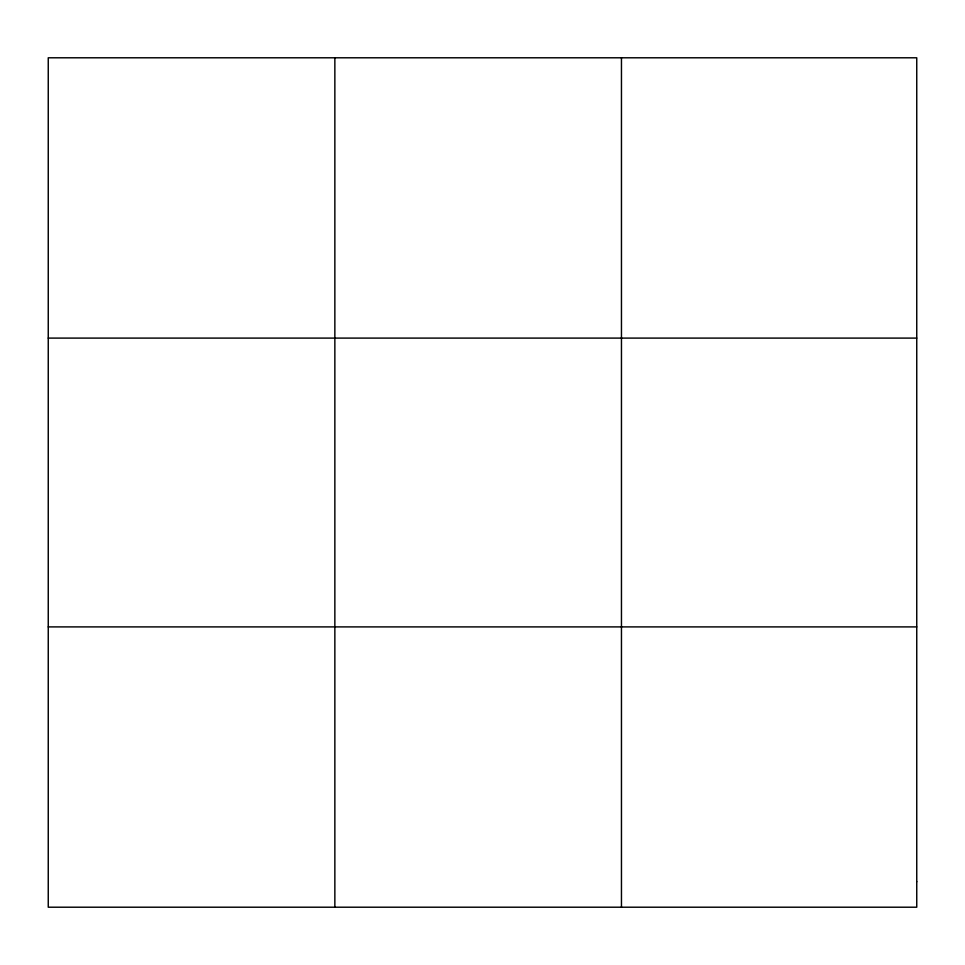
<?xml version="1.0" encoding="UTF-8"?>
<svg xmlns="http://www.w3.org/2000/svg" width="965" height="965" viewBox="0 0 965 965"><rect width="100%" height="100%" fill="white"/><g stroke="black" fill="none" stroke-linecap="round" stroke-linejoin="round"><path stroke-width="1.45" d="M334.855 907.209L334.855 57.791M621.46 907.209L621.46 57.791M48.25 338.1L916.75 338.1M48.25 626.9L916.75 626.9M916.75 881.721L916.75 907.209L48.25 907.209L48.25 57.791L916.75 57.791L916.75 881.721"/></g></svg>
